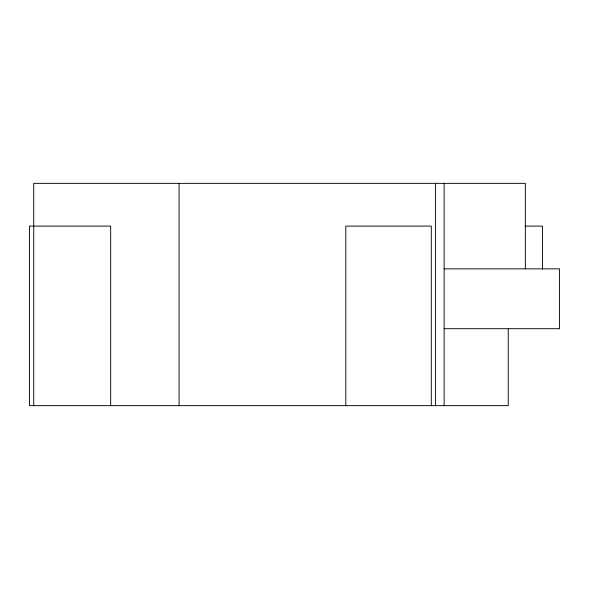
<?xml version="1.0" encoding="UTF-8"?>
<svg xmlns="http://www.w3.org/2000/svg" width="589" height="589" viewBox="0 0 589 589"><rect width="100%" height="100%" fill="white"/><g stroke="black" fill="none" stroke-linecap="round" stroke-linejoin="round"><path stroke-width="0.88" d="M525.042 226.102L542.447 226.102L542.447 269.158M444.128 268.849L559.55 268.849L559.55 328.699L444.128 328.699M525.351 268.849L525.351 183.348L33.728 183.348L33.728 405.652M508.248 328.699L508.248 405.652L29.45 405.652L29.45 226.102L110.673 226.102L110.673 405.652M444.128 183.348L444.128 405.652M435.573 183.348L435.573 405.652M431.303 405.652L431.303 226.102L345.802 226.102L345.802 405.652M179.078 183.348L179.078 405.652"/></g></svg>
